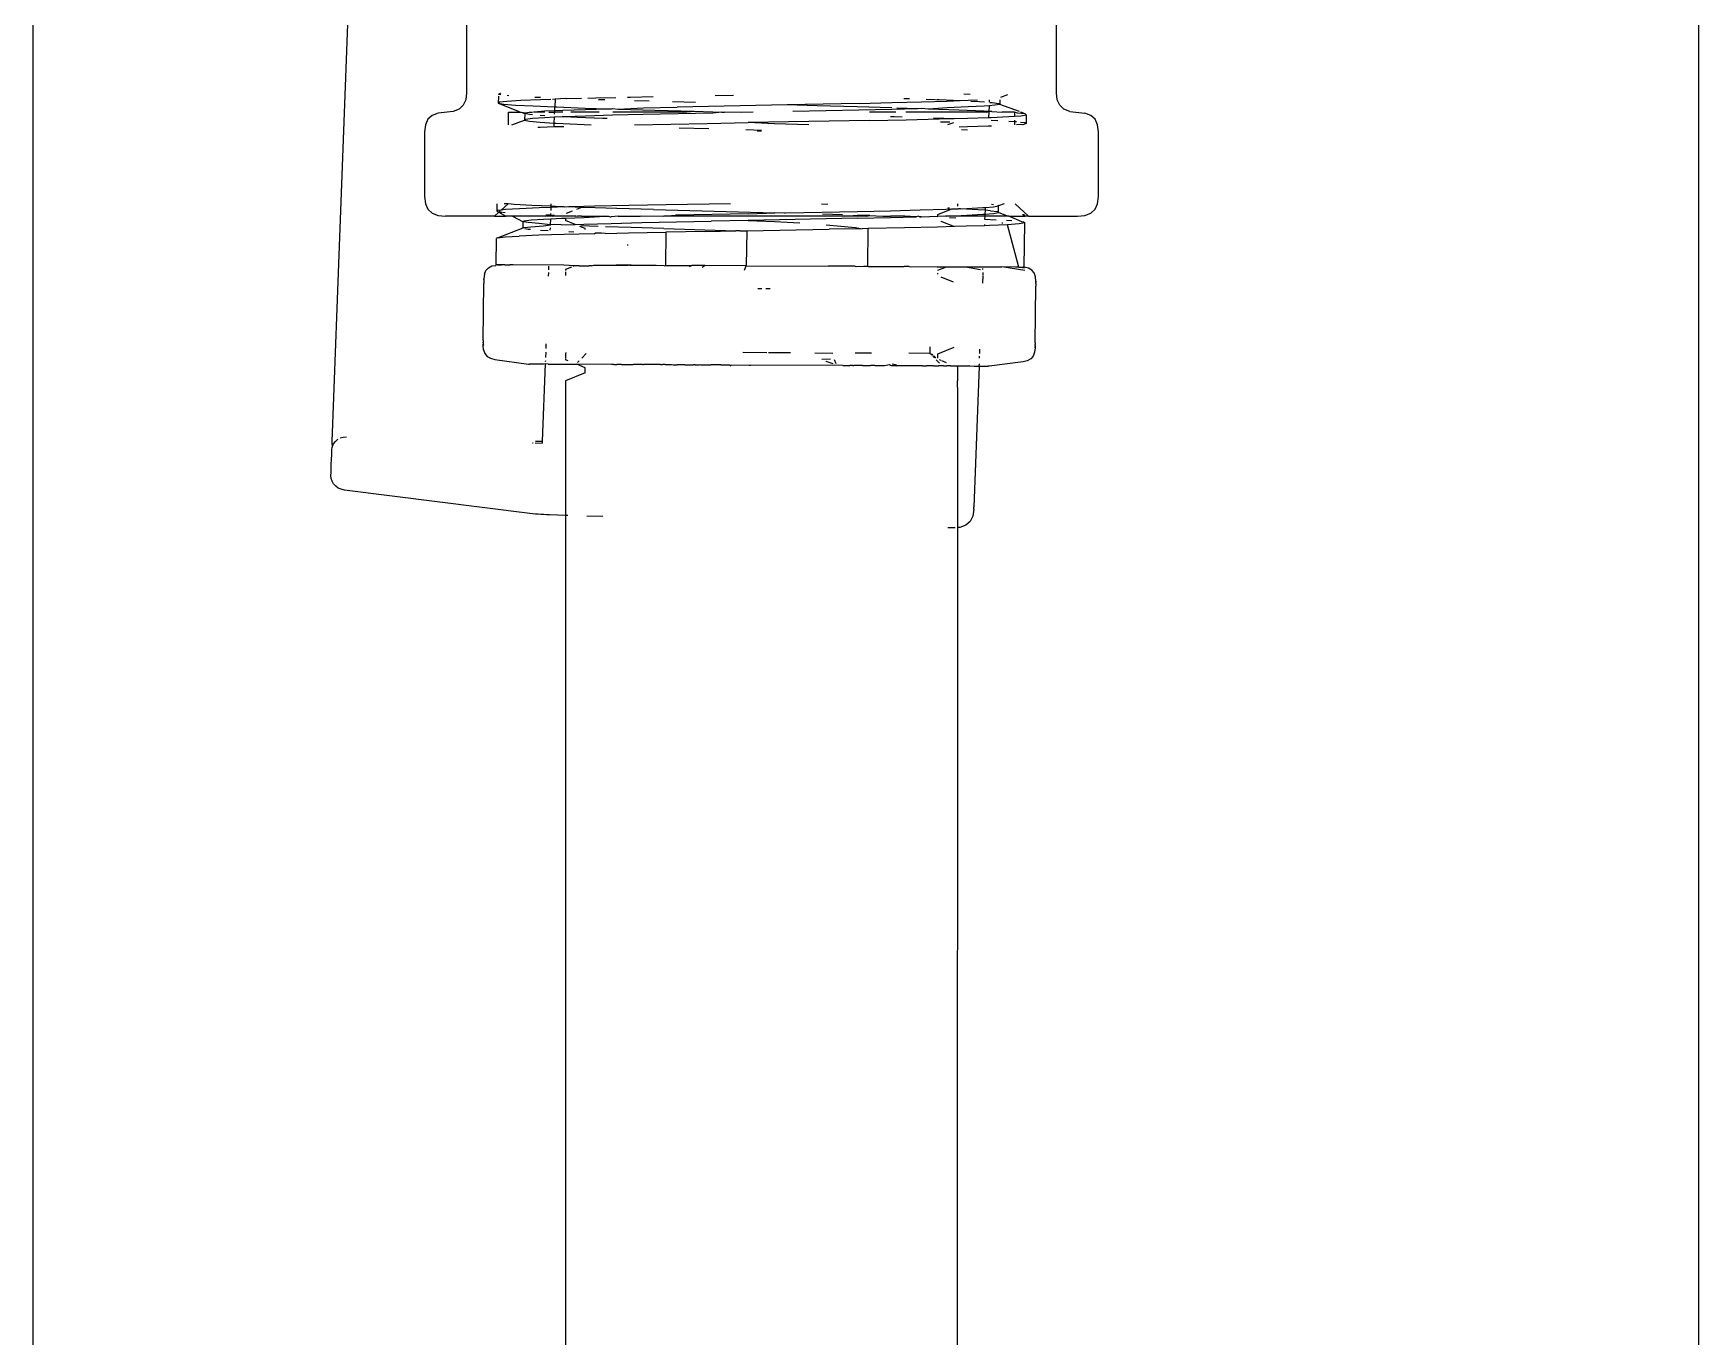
# Model space of a CAD drawing. Header units: millimetres. Extents: x 44692 to 659456, y -26273 to 96111.
# Drawn here: x 275619.3 to 275708.2, y -8557.1 to -8487.5 of the extents above; entities that cross this region are included whole.
import ezdxf

# ---------------------------------------------------------------- set-up
doc = ezdxf.new("R2010")
doc.units = ezdxf.units.MM
doc.header["$LTSCALE"] = 100
doc.layers.add('Edges', color=7, linetype='Continuous')

msp = doc.modelspace()

# ---------------------------------------------------------------- linework, layer by layer
at = {"layer": 'Edges'}
for p, q in [((275619.329, -8563.54), (275619.329, -8420.278)), ((275708.215, -8563.54), (275708.215, -8420.278)), ((275642.454, -8462.275), (275642.454, -8490.688)), ((275635.284, -8509.299), (275636.441, -8478.551)), ((275673.936, -8490.688), (275673.936, -8478.376)), ((275642.409, -8491.062), (275642.275, -8491.353)), ((275642.454, -8490.688), (275642.409, -8491.062)), ((275644.151, -8490.868), (275644.146, -8491.242)), ((275644.204, -8491.195), (275644.146, -8491.242)), ((275644.146, -8491.242), (275644.434, -8491.291)), ((275644.146, -8491.242), (275645.268, -8491.686)), ((275644.16, -8490.781), (275644.211, -8490.732)), ((275644.276, -8490.801), (275644.16, -8490.781)), ((275644.609, -8491.148), (275644.204, -8491.195)), ((275644.211, -8490.732), (275644.258, -8490.714)), ((275644.258, -8490.714), (275644.288, -8490.723)), ((275644.434, -8491.291), (275645.062, -8491.343)), ((275645.348, -8491.103), (275644.609, -8491.148)), ((275644.717, -8490.851), (275644.613, -8490.843)), ((275646.406, -8491.06), (275645.348, -8491.103)), ((275646.407, -8490.948), (275646.092, -8490.935)), ((275646.952, -8491.043), (275646.406, -8491.06)), ((275647.183, -8491.036), (275647.035, -8491.04)), ((275647.183, -8491.036), (275647.168, -8491.444)), ((275647.754, -8491.003), (275647.183, -8491.036)), ((275647.796, -8491.005), (275647.754, -8491.003)), ((275648.592, -8490.997), (275647.796, -8491.005)), ((275649.361, -8490.977), (275648.922, -8490.988)), ((275650.424, -8490.954), (275649.361, -8490.977)), ((275649.838, -8491.074), (275649.498, -8491.063)), ((275651.186, -8490.937), (275651.035, -8490.94)), ((275652.412, -8490.913), (275651.186, -8490.937)), ((275652.198, -8491.145), (275651.421, -8491.122)), ((275654.666, -8491.213), (275653.441, -8491.18)), ((275656.7, -8490.835), (275655.73, -8490.852)), ((275663.4, -8491.254), (275659.563, -8491.333)), ((275663.4, -8491.254), (275665.151, -8491.214)), ((275665.151, -8491.214), (275666.732, -8491.173)), ((275665.787, -8490.986), (275666.091, -8490.996)), ((275666.732, -8491.173), (275668.103, -8491.131)), ((275666.983, -8491.029), (275667.473, -8491.048)), ((275667.534, -8491.05), (275667.673, -8491.055)), ((275667.673, -8491.055), (275668.79, -8491.105)), ((275668.103, -8491.131), (275668.79, -8491.105)), ((275668.79, -8491.105), (275669.232, -8491.088)), ((275669.333, -8490.774), (275668.992, -8490.755)), ((275669.232, -8491.088), (275669.728, -8491.062)), ((275669.359, -8491.135), (275669.835, -8491.161)), ((275669.835, -8491.161), (275670.088, -8491.18)), ((275670.353, -8491.062), (275670.349, -8491.188)), ((275670.375, -8491.203), (275670.499, -8491.212)), ((275670.499, -8491.212), (275670.861, -8491.262)), ((275670.912, -8491.31), (275670.652, -8491.357)), ((275670.861, -8491.262), (275670.912, -8491.31)), ((275670.916, -8491.062), (275670.912, -8491.31)), ((275671.957, -8491.697), (275670.912, -8491.31)), ((275671.319, -8490.797), (275670.955, -8490.937)), ((275673.981, -8491.062), (275673.936, -8490.688)), ((275674.116, -8491.353), (275673.981, -8491.062)), ((275640.392, -8492.102), (275640.258, -8492.393)), ((275640.616, -8491.894), (275640.392, -8492.102)), ((275640.93, -8491.769), (275640.616, -8491.894)), ((275641.737, -8491.686), (275640.93, -8491.769)), ((275642.051, -8491.561), (275641.737, -8491.686)), ((275642.275, -8491.353), (275642.051, -8491.561)), ((275644.695, -8492.393), (275644.695, -8491.727)), ((275644.695, -8491.727), (275645.373, -8491.727)), ((275644.869, -8492.393), (275645.55, -8492.158)), ((275645.062, -8491.343), (275646.015, -8491.394)), ((275645.373, -8491.727), (275645.555, -8491.8)), ((275645.373, -8491.727), (275645.608, -8491.751)), ((275645.555, -8491.8), (275645.55, -8492.158)), ((275645.603, -8492.111), (275645.55, -8492.158)), ((275645.55, -8492.158), (275645.81, -8492.208)), ((275645.555, -8491.8), (275645.608, -8491.751)), ((275645.815, -8491.848), (275645.555, -8491.8)), ((275645.967, -8492.064), (275645.603, -8492.111)), ((275645.608, -8491.751), (275645.796, -8491.727)), ((275645.796, -8491.727), (275645.971, -8491.727)), ((275645.81, -8492.208), (275646.374, -8492.258)), ((275645.969, -8491.862), (275645.815, -8491.848)), ((275646.632, -8492.019), (275645.967, -8492.064)), ((275646.015, -8491.394), (275647.168, -8491.444)), ((275646.636, -8491.727), (275646.018, -8491.727)), ((275646.255, -8491.686), (275646.637, -8491.66)), ((275646.633, -8491.915), (275646.38, -8491.899)), ((275647.147, -8491.995), (275646.632, -8492.019)), ((275646.637, -8491.66), (275647.161, -8491.636)), ((275646.84, -8491.727), (275647.157, -8491.727)), ((275647.136, -8492.304), (275647.147, -8491.995)), ((275647.556, -8491.966), (275647.147, -8491.995)), ((275647.153, -8491.832), (275647.157, -8491.727)), ((275647.157, -8491.727), (275647.161, -8491.636)), ((275647.586, -8491.727), (275647.157, -8491.727)), ((275647.161, -8491.636), (275647.168, -8491.444)), ((275647.161, -8491.636), (275647.588, -8491.616)), ((275647.168, -8491.444), (275647.269, -8491.448)), ((275647.269, -8491.448), (275648.792, -8491.504)), ((275647.583, -8491.975), (275647.556, -8491.966)), ((275647.677, -8491.972), (275647.583, -8491.975)), ((275647.588, -8491.616), (275648.801, -8491.573)), ((275648.796, -8491.932), (275647.677, -8491.972)), ((275648.363, -8492.004), (275647.677, -8491.972)), ((275649.538, -8491.727), (275648.013, -8491.727)), ((275649.734, -8492.058), (275648.363, -8492.004)), ((275648.792, -8491.504), (275649.951, -8491.54)), ((275650.241, -8491.891), (275648.796, -8491.932)), ((275648.801, -8491.573), (275649.951, -8491.54)), ((275649.953, -8492.066), (275649.734, -8492.058)), ((275649.951, -8491.54), (275650.188, -8491.548)), ((275650.188, -8491.548), (275650.246, -8491.532)), ((275651.883, -8491.85), (275650.241, -8491.891)), ((275650.246, -8491.532), (275650.548, -8491.559)), ((275654.024, -8491.727), (275650.26, -8491.727)), ((275650.548, -8491.559), (275651.888, -8491.491)), ((275650.548, -8491.559), (275652.493, -8491.616)), ((275655.592, -8491.77), (275651.883, -8491.85)), ((275651.888, -8491.491), (275653.686, -8491.451)), ((275652.493, -8491.616), (275654.58, -8491.673)), ((275659.563, -8491.333), (275653.686, -8491.451)), ((275654.024, -8491.727), (275654.58, -8491.673)), ((275654.58, -8491.673), (275655.599, -8491.7)), ((275656.084, -8491.727), (275655.592, -8491.77)), ((275655.599, -8491.7), (275656.084, -8491.727)), ((275656.084, -8491.727), (275656.218, -8491.717)), ((275657.101, -8491.74), (275656.218, -8491.717)), ((275657.758, -8491.727), (275657.101, -8491.74)), ((275663.965, -8492.167), (275657.485, -8492.281)), ((275661.17, -8491.385), (275659.563, -8491.333)), ((275663.396, -8491.613), (275659.864, -8491.686)), ((275663.292, -8491.442), (275661.17, -8491.385)), ((275665.147, -8491.495), (275663.292, -8491.442)), ((275665.146, -8491.573), (275663.396, -8491.613)), ((275665.36, -8491.727), (275663.956, -8491.727)), ((275663.965, -8492.167), (275665.912, -8492.127)), ((275665.074, -8491.956), (275665.284, -8491.962)), ((275666.522, -8491.537), (275665.146, -8491.573)), ((275665.284, -8491.962), (275665.702, -8491.975)), ((275666.522, -8491.537), (275665.422, -8491.503)), ((275670.225, -8491.727), (275665.906, -8491.727)), ((275665.912, -8492.127), (275667.669, -8492.087)), ((275666.727, -8491.532), (275666.522, -8491.537)), ((275667.114, -8491.556), (275666.727, -8491.532)), ((275668.099, -8491.49), (275667.114, -8491.556)), ((275668.72, -8491.611), (275667.114, -8491.556)), ((275667.379, -8492.028), (275668.473, -8492.065)), ((275667.669, -8492.087), (275668.473, -8492.065)), ((275669.227, -8491.447), (275668.099, -8491.49)), ((275668.473, -8492.065), (275669.193, -8492.046)), ((275670.067, -8491.665), (275668.72, -8491.611)), ((275669.193, -8492.046), (275670.318, -8492.008)), ((275670.085, -8491.403), (275669.227, -8491.447)), ((275670.33, -8491.696), (275670.067, -8491.665)), ((275670.341, -8491.382), (275670.085, -8491.403)), ((275670.225, -8491.727), (275670.33, -8491.696)), ((275670.328, -8491.727), (275670.318, -8492.008)), ((275670.318, -8492.008), (275670.448, -8492.003)), ((275670.341, -8491.382), (275670.33, -8491.696)), ((275670.49, -8491.686), (275670.33, -8491.696)), ((275670.652, -8491.357), (275670.341, -8491.382)), ((275670.446, -8492.147), (275670.815, -8492.165)), ((275670.448, -8492.003), (275671.403, -8491.959)), ((275670.49, -8491.686), (275671.035, -8491.727)), ((275671.695, -8491.727), (275671.035, -8491.727)), ((275671.399, -8492.2), (275671.695, -8492.221)), ((275671.403, -8491.959), (275671.695, -8491.938)), ((275671.861, -8491.769), (275671.695, -8491.727)), ((275671.695, -8491.727), (275671.695, -8491.938)), ((275671.695, -8491.938), (275672.032, -8491.914)), ((275671.695, -8492.155), (275671.695, -8492.221)), ((275672.264, -8491.819), (275671.861, -8491.769)), ((275672.032, -8491.914), (275672.322, -8491.867)), ((275672.264, -8491.819), (275672.034, -8491.727)), ((275672.322, -8491.867), (275672.264, -8491.819)), ((275672.322, -8491.867), (275672.315, -8492.33)), ((275674.34, -8491.561), (275674.116, -8491.353)), ((275674.654, -8491.686), (275674.34, -8491.561)), ((275674.654, -8491.686), (275675.46, -8491.769)), ((275675.774, -8491.894), (275675.46, -8491.769)), ((275675.998, -8492.102), (275675.774, -8491.894)), ((275676.133, -8492.393), (275675.998, -8492.102)), ((275640.258, -8492.393), (275640.213, -8492.767)), ((275640.213, -8492.767), (275640.213, -8496.232)), ((275646.262, -8492.526), (275646.386, -8492.521)), ((275646.374, -8492.258), (275647.136, -8492.304)), ((275646.386, -8492.521), (275647.128, -8492.497)), ((275647.128, -8492.497), (275647.136, -8492.304)), ((275647.128, -8492.497), (275647.646, -8492.481)), ((275647.136, -8492.304), (275647.231, -8492.31)), ((275647.231, -8492.31), (275648.359, -8492.363)), ((275648.359, -8492.363), (275649.103, -8492.393)), ((275651.419, -8492.393), (275655.29, -8492.32)), ((275653.806, -8492.551), (275655.386, -8492.598)), ((275655.29, -8492.32), (275657.485, -8492.281)), ((275657.354, -8492.655), (275658.196, -8492.679)), ((275658.888, -8492.34), (275657.485, -8492.281)), ((275658.196, -8492.732), (275657.961, -8492.736)), ((275660.715, -8492.393), (275658.888, -8492.34)), ((275668.253, -8492.249), (275667.741, -8492.263)), ((275668.439, -8492.301), (275668.117, -8492.393)), ((275669.188, -8492.508), (275668.748, -8492.52)), ((275669.194, -8492.691), (275668.864, -8492.673)), ((275670.301, -8492.471), (275669.188, -8492.508)), ((275670.301, -8492.471), (275670.3, -8492.495)), ((275670.442, -8492.466), (275670.301, -8492.471)), ((275670.474, -8492.464), (275670.442, -8492.466)), ((275671.695, -8492.221), (275671.804, -8492.228)), ((275671.695, -8492.221), (275671.695, -8492.393)), ((275672.026, -8492.376), (275671.799, -8492.393)), ((275672.151, -8492.393), (275672.026, -8492.376)), ((275672.027, -8492.253), (275672.258, -8492.281)), ((275672.315, -8492.33), (275672.151, -8492.393)), ((275672.258, -8492.281), (275672.315, -8492.33)), ((275676.177, -8492.767), (275676.133, -8492.393)), ((275676.177, -8496.232), (275676.177, -8492.767)), ((275640.213, -8496.232), (275640.258, -8496.606)), ((275640.258, -8496.606), (275640.392, -8496.897)), ((275644.075, -8496.606), (275644.07, -8497.012)), ((275644.301, -8496.944), (275644.665, -8496.606)), ((275644.665, -8496.606), (275644.457, -8496.606)), ((275644.992, -8496.649), (275644.665, -8496.606)), ((275645.945, -8496.702), (275644.992, -8496.649)), ((275646.969, -8496.745), (275646.974, -8496.606)), ((275656.549, -8496.606), (275653.109, -8496.668)), ((275661.401, -8496.62), (275661.741, -8496.63)), ((275668.654, -8496.606), (275668.654, -8496.744)), ((275670.466, -8496.628), (275670.578, -8496.644)), ((275671.141, -8496.606), (275670.841, -8496.721)), ((275671.725, -8496.606), (275672.442, -8497.272)), ((275675.998, -8496.897), (275676.133, -8496.606)), ((275676.133, -8496.606), (275676.177, -8496.232)), ((275640.392, -8496.897), (275640.616, -8497.105)), ((275640.616, -8497.105), (275640.93, -8497.23)), ((275640.93, -8497.23), (275641.334, -8497.272)), ((275643.948, -8497.272), (275641.334, -8497.272)), ((275643.948, -8497.272), (275644.181, -8497.056)), ((275643.948, -8497.272), (275644.554, -8497.272)), ((275644.128, -8496.964), (275644.07, -8497.012)), ((275644.07, -8497.012), (275644.181, -8497.056)), ((275644.301, -8496.944), (275644.128, -8496.964)), ((275644.181, -8497.056), (275644.244, -8496.997)), ((275644.181, -8497.056), (275644.337, -8497.058)), ((275644.181, -8497.056), (275644.554, -8497.272)), ((275644.533, -8496.917), (275644.301, -8496.944)), ((275644.377, -8497.063), (275644.506, -8497.073)), ((275645.273, -8496.873), (275644.533, -8496.917)), ((275644.903, -8497.272), (275644.554, -8497.272)), ((275644.903, -8497.272), (275645.479, -8497.569)), ((275646.669, -8497.272), (275644.903, -8497.272)), ((275646.329, -8496.829), (275645.273, -8496.873)), ((275645.479, -8497.569), (275645.532, -8497.521)), ((275645.532, -8497.521), (275645.895, -8497.474)), ((275645.895, -8497.474), (275646.56, -8497.429)), ((275646.969, -8496.745), (275645.945, -8496.702)), ((275646.966, -8496.809), (275646.329, -8496.829)), ((275646.56, -8497.429), (275646.944, -8497.412)), ((275646.669, -8497.272), (275646.949, -8497.257)), ((275646.685, -8497.196), (275646.951, -8497.208)), ((275646.932, -8497.733), (275646.944, -8497.412)), ((275646.944, -8497.412), (275647.512, -8497.386)), ((275646.949, -8497.257), (275646.951, -8497.208)), ((275646.949, -8497.257), (275647.014, -8497.272)), ((275646.951, -8497.208), (275646.954, -8497.123)), ((275646.951, -8497.208), (275647.151, -8497.216)), ((275646.96, -8496.965), (275646.966, -8496.809)), ((275646.966, -8496.809), (275646.969, -8496.745)), ((275647.625, -8496.771), (275646.966, -8496.809)), ((275647.199, -8496.755), (275646.969, -8496.745)), ((275648.284, -8497.272), (275647.014, -8497.272)), ((275647.625, -8496.771), (275647.199, -8496.755)), ((275647.512, -8497.386), (275647.738, -8497.378)), ((275647.678, -8496.787), (275647.625, -8496.771)), ((275647.916, -8496.781), (275647.678, -8496.787)), ((275647.738, -8497.378), (275648.725, -8497.343)), ((275647.738, -8497.378), (275647.738, -8497.509)), ((275648.254, -8497.718), (275647.738, -8497.509)), ((275648.094, -8497.008), (275647.772, -8497.138)), ((275648.704, -8496.761), (275647.916, -8496.781)), ((275648.594, -8496.806), (275647.916, -8496.781)), ((275648.284, -8497.272), (275648.334, -8497.259)), ((275648.594, -8496.806), (275648.315, -8496.919)), ((275648.334, -8497.259), (275648.392, -8497.272)), ((275648.584, -8497.268), (275648.392, -8497.272)), ((275648.584, -8497.268), (275649.821, -8497.272)), ((275648.704, -8496.761), (275648.594, -8496.806)), ((275648.722, -8496.81), (275648.594, -8496.806)), ((275649.285, -8496.746), (275648.704, -8496.761)), ((275650.478, -8496.866), (275648.722, -8496.81)), ((275648.725, -8497.343), (275649.821, -8497.272)), ((275651.11, -8496.706), (275649.285, -8496.746)), ((275649.821, -8497.272), (275650.025, -8497.272)), ((275650.025, -8497.272), (275650.112, -8497.317)), ((275650.112, -8497.317), (275650.17, -8497.301)), ((275650.54, -8497.272), (275650.17, -8497.301)), ((275652.423, -8496.923), (275650.478, -8496.866)), ((275650.54, -8497.272), (275651.727, -8497.272)), ((275653.109, -8496.668), (275651.11, -8496.706)), ((275651.727, -8497.272), (275651.812, -8497.261)), ((275651.807, -8497.619), (275655.516, -8497.54)), ((275651.812, -8497.261), (275652.985, -8497.272)), ((275652.423, -8496.923), (275658.899, -8497.096)), ((275652.985, -8497.272), (275653.61, -8497.221)), ((275662.598, -8497.272), (275652.985, -8497.272)), ((275657.495, -8497.142), (275653.61, -8497.221)), ((275657.491, -8497.501), (275655.516, -8497.54)), ((275663.319, -8497.382), (275657.491, -8497.501)), ((275657.491, -8497.501), (275658.893, -8497.559)), ((275657.495, -8497.142), (275658.899, -8497.096)), ((275659.448, -8497.111), (275658.899, -8497.096)), ((275659.448, -8497.111), (275659.487, -8497.103)), ((275659.487, -8497.103), (275663.324, -8497.024)), ((275662.524, -8497.193), (275661.445, -8497.163)), ((275662.598, -8497.272), (275663.322, -8497.215)), ((275663.807, -8497.272), (275662.598, -8497.272)), ((275663.319, -8497.382), (275665.071, -8497.342)), ((275663.974, -8497.234), (275663.322, -8497.215)), ((275663.324, -8497.024), (275665.075, -8496.983)), ((275663.807, -8497.272), (275663.974, -8497.234)), ((275663.974, -8497.234), (275664.664, -8497.272)), ((275664.664, -8497.272), (275665.072, -8497.265)), ((275665.071, -8497.342), (275666.443, -8497.307)), ((275665.214, -8497.269), (275665.072, -8497.265)), ((275665.075, -8496.983), (275666.656, -8496.942)), ((275665.293, -8497.272), (275665.214, -8497.269)), ((275665.851, -8497.272), (275665.293, -8497.272)), ((275666.443, -8497.307), (275665.851, -8497.272)), ((275666.569, -8497.272), (275666.443, -8497.307)), ((275666.569, -8497.272), (275666.651, -8497.301)), ((275666.651, -8497.301), (275666.717, -8497.315)), ((275666.672, -8497.314), (275666.651, -8497.301)), ((275666.656, -8496.942), (275668.027, -8496.9)), ((275666.717, -8497.315), (275666.672, -8497.314)), ((275666.717, -8497.315), (275667.603, -8497.272)), ((275667.603, -8497.192), (275668.354, -8496.888)), ((275667.603, -8497.272), (275667.603, -8497.192)), ((275667.603, -8497.272), (275668.022, -8497.26)), ((275667.759, -8497.532), (275668.499, -8497.832)), ((275668.022, -8497.26), (275668.076, -8497.272)), ((275668.027, -8496.9), (275668.354, -8496.888)), ((275668.076, -8497.272), (275668.046, -8497.272)), ((275668.27, -8497.272), (275668.076, -8497.272)), ((275668.22, -8496.852), (275668.133, -8496.848)), ((275668.562, -8497.377), (275668.232, -8497.366)), ((275668.27, -8497.272), (275669.152, -8497.217)), ((275670.118, -8497.272), (275668.27, -8497.272)), ((275668.354, -8496.888), (275668.715, -8496.874)), ((275668.809, -8496.878), (275668.715, -8496.874)), ((275668.809, -8496.878), (275669.156, -8496.857)), ((275669.758, -8496.931), (275668.809, -8496.878)), ((275669.152, -8497.217), (275670.009, -8497.172)), ((275669.156, -8496.857), (275670.014, -8496.813)), ((275670.127, -8496.959), (275669.758, -8496.931)), ((275670.009, -8497.172), (275670.114, -8497.164)), ((275670.014, -8496.813), (275670.137, -8496.803)), ((275670.118, -8497.272), (275670.097, -8497.439)), ((275670.097, -8497.439), (275670.715, -8497.471)), ((275670.127, -8496.959), (275670.114, -8497.164)), ((275670.114, -8497.164), (275670.576, -8497.127)), ((275670.114, -8497.164), (275670.118, -8497.272)), ((275671.321, -8497.272), (275670.118, -8497.272)), ((275670.137, -8496.803), (275670.127, -8496.959)), ((275670.422, -8496.981), (275670.127, -8496.959)), ((275670.137, -8496.803), (275670.581, -8496.767)), ((275670.422, -8496.981), (275670.784, -8497.031)), ((275670.576, -8497.127), (275670.836, -8497.08)), ((275670.581, -8496.767), (275670.841, -8496.721)), ((275670.784, -8497.031), (275670.836, -8497.08)), ((275670.841, -8496.721), (275670.8, -8496.682)), ((275670.836, -8497.08), (275670.841, -8496.721)), ((275671.321, -8497.272), (275670.836, -8497.08)), ((275671.557, -8497.523), (275671.267, -8497.503)), ((275671.389, -8497.272), (275671.321, -8497.272)), ((275672.094, -8497.577), (275671.389, -8497.272)), ((275671.389, -8497.272), (275672.268, -8497.272)), ((275672.123, -8497.185), (275672.163, -8497.182)), ((275672.163, -8497.182), (275672.195, -8497.189)), ((275672.163, -8497.182), (275672.268, -8497.272)), ((275672.268, -8497.272), (275672.195, -8497.189)), ((275672.442, -8497.272), (275672.268, -8497.272)), ((275672.442, -8497.272), (275675.057, -8497.272)), ((275675.057, -8497.272), (275675.46, -8497.23)), ((275675.46, -8497.23), (275675.774, -8497.105)), ((275675.774, -8497.105), (275675.998, -8496.897)), ((275644.109, -8498.424), (275644.051, -8498.472)), ((275644.109, -8498.424), (275645.474, -8497.9)), ((275644.109, -8498.424), (275644.514, -8498.378)), ((275644.514, -8498.378), (275645.253, -8498.334)), ((275646.31, -8498.29), (275645.253, -8498.334)), ((275645.474, -8497.9), (275645.479, -8497.569)), ((275645.474, -8497.9), (275645.527, -8497.88)), ((275645.738, -8497.618), (275645.479, -8497.569)), ((275645.527, -8497.88), (275645.89, -8497.834)), ((275645.733, -8497.977), (275645.559, -8497.944)), ((275645.862, -8497.989), (275645.733, -8497.977)), ((275646.303, -8497.668), (275645.738, -8497.618)), ((275645.89, -8497.834), (275646.556, -8497.789)), ((275646.932, -8497.733), (275646.303, -8497.668)), ((275647.659, -8498.248), (275646.31, -8498.29)), ((275646.816, -8498.059), (275646.399, -8498.034)), ((275646.556, -8497.789), (275646.932, -8497.733)), ((275646.921, -8498.011), (275646.925, -8497.896)), ((275646.93, -8497.771), (275646.932, -8497.733)), ((275647.16, -8497.72), (275646.932, -8497.733)), ((275647.507, -8497.744), (275647.16, -8497.72)), ((275647.507, -8497.744), (275648.254, -8497.718)), ((275649.266, -8498.207), (275647.659, -8498.248)), ((275648.172, -8498.127), (275647.916, -8498.115)), ((275648.254, -8497.718), (275648.72, -8497.702)), ((275648.789, -8497.935), (275648.497, -8497.817)), ((275649.478, -8497.821), (275648.559, -8497.785)), ((275648.72, -8497.702), (275650.165, -8497.66)), ((275648.789, -8497.983), (275648.789, -8497.935)), ((275649.266, -8498.207), (275649.32, -8498.174)), ((275649.653, -8498.187), (275649.32, -8498.174)), ((275649.856, -8498.194), (275649.653, -8498.187)), ((275649.856, -8498.194), (275651.091, -8498.167)), ((275651.237, -8497.883), (275649.876, -8497.836)), ((275650.165, -8497.66), (275651.807, -8497.619)), ((275651.091, -8498.167), (275653.09, -8498.128)), ((275652.987, -8497.939), (275651.237, -8497.883)), ((275652.987, -8497.939), (275656.822, -8498.052)), ((275653.09, -8498.128), (275653.066, -8499.904)), ((275655.214, -8498.09), (275653.09, -8498.128)), ((275655.214, -8498.09), (275656.822, -8498.052)), ((275657.031, -8498.058), (275656.822, -8498.052)), ((275657.031, -8498.058), (275657.41, -8498.051)), ((275657.41, -8498.051), (275657.385, -8499.923)), ((275657.41, -8498.051), (275661.802, -8497.975)), ((275658.893, -8497.559), (275660.239, -8497.629)), ((275661.64, -8497.728), (275663.208, -8497.882)), ((275663.576, -8497.942), (275661.802, -8497.975)), ((275663.208, -8497.882), (275663.576, -8497.942)), ((275663.889, -8497.936), (275663.576, -8497.942)), ((275663.862, -8499.952), (275663.889, -8497.936)), ((275665.835, -8497.897), (275663.889, -8497.936)), ((275667.593, -8497.857), (275665.835, -8497.897)), ((275668.499, -8497.832), (275667.593, -8497.857)), ((275669.118, -8497.815), (275668.499, -8497.832)), ((275670.101, -8497.782), (275669.118, -8497.815)), ((275670.103, -8497.714), (275670.101, -8497.782)), ((275670.372, -8497.773), (275670.101, -8497.782)), ((275671.326, -8497.729), (275670.372, -8497.773)), ((275671.045, -8497.61), (275671.044, -8497.663)), ((275671.955, -8497.684), (275671.326, -8497.729)), ((275671.925, -8499.988), (275671.326, -8497.729)), ((275672.245, -8497.637), (275671.955, -8497.684)), ((275672.188, -8497.589), (275672.094, -8497.577)), ((275672.188, -8497.589), (275672.245, -8497.637)), ((275672.219, -8499.99), (275672.245, -8497.637)), ((275644.027, -8499.863), (275644.051, -8498.472)), ((275651.026, -8498.806), (275651.082, -8498.808)), ((275643.41, -8500.373), (275643.489, -8500.17)), ((275643.489, -8500.17), (275643.618, -8500.021)), ((275643.618, -8500.021), (275643.798, -8499.92)), ((275643.798, -8499.92), (275644.013, -8499.904)), ((275644.013, -8499.904), (275644.027, -8499.863)), ((275644.09, -8499.863), (275644.027, -8499.863)), ((275644.321, -8499.865), (275644.09, -8499.863)), ((275644.104, -8499.863), (275644.321, -8499.865)), ((275644.494, -8499.865), (275644.321, -8499.865)), ((275644.494, -8499.865), (275644.764, -8499.866)), ((275644.949, -8499.867), (275644.764, -8499.866)), ((275644.949, -8499.867), (275644.772, -8499.891)), ((275647.637, -8499.879), (275644.949, -8499.867)), ((275646.841, -8500.135), (275646.848, -8499.941)), ((275648.216, -8499.928), (275647.637, -8499.879)), ((275648.053, -8499.994), (275647.738, -8500.122)), ((275647.738, -8500.122), (275647.738, -8500.172)), ((275648.216, -8499.928), (275648.129, -8499.964)), ((275648.471, -8499.924), (275648.216, -8499.928)), ((275648.471, -8499.924), (275649.001, -8499.916)), ((275649.123, -8499.914), (275649.001, -8499.916)), ((275649.123, -8499.914), (275649.243, -8499.886)), ((275649.243, -8499.886), (275650.303, -8499.891)), ((275650.303, -8499.891), (275650.435, -8499.892)), ((275650.915, -8499.894), (275650.435, -8499.892)), ((275650.438, -8499.892), (275651.07, -8499.895)), ((275651.068, -8499.896), (275650.915, -8499.894)), ((275651.172, -8499.895), (275651.068, -8499.896)), ((275651.172, -8499.895), (275651.236, -8499.895)), ((275651.204, -8499.895), (275651.172, -8499.895)), ((275651.236, -8499.895), (275651.204, -8499.895)), ((275651.204, -8499.895), (275652.384, -8499.9)), ((275652.357, -8499.909), (275651.236, -8499.895)), ((275652.384, -8499.9), (275652.357, -8499.909)), ((275652.578, -8499.901), (275652.384, -8499.9)), ((275653.006, -8499.926), (275652.578, -8499.901)), ((275653.006, -8499.926), (275653.066, -8499.904)), ((275653.066, -8499.904), (275654.471, -8499.91)), ((275654.471, -8499.91), (275654.34, -8499.976)), ((275655.189, -8499.913), (275654.471, -8499.91)), ((275655.189, -8499.913), (275655.034, -8500.01)), ((275657.385, -8499.923), (275655.189, -8499.913)), ((275657.288, -8500.158), (275657.385, -8499.923)), ((275657.385, -8499.923), (275661.775, -8499.943)), ((275663.181, -8499.949), (275661.775, -8499.943)), ((275663.24, -8499.971), (275663.181, -8499.949)), ((275663.635, -8499.951), (275663.24, -8499.971)), ((275663.862, -8499.952), (275663.635, -8499.951)), ((275663.889, -8499.961), (275663.862, -8499.952)), ((275663.889, -8499.961), (275664.415, -8499.954)), ((275664.415, -8499.954), (275665.01, -8499.957)), ((275665.01, -8499.957), (275665.179, -8499.959)), ((275665.179, -8499.959), (275665.333, -8499.958)), ((275665.333, -8499.958), (275665.811, -8499.961)), ((275666.073, -8499.961), (275665.811, -8499.961)), ((275666.073, -8499.961), (275667.565, -8499.968)), ((275667.774, -8500.011), (275667.565, -8499.968)), ((275667.565, -8499.968), (275668.075, -8499.971)), ((275667.606, -8500.16), (275668.075, -8499.971)), ((275668.075, -8499.971), (275669.089, -8499.975)), ((275669.089, -8499.975), (275670.343, -8499.981)), ((275669.089, -8499.975), (275669.89, -8500.115)), ((275670.012, -8500.126), (275670.015, -8500.064)), ((275670.343, -8499.981), (275671.016, -8499.984)), ((275672.246, -8500.168), (275671.016, -8499.984)), ((275671.754, -8499.987), (275671.016, -8499.984)), ((275671.925, -8499.988), (275671.754, -8499.987)), ((275671.925, -8499.988), (275672.156, -8499.989)), ((275672.239, -8500.056), (275671.925, -8499.988)), ((275672.219, -8499.99), (275672.156, -8499.989)), ((275672.156, -8499.989), (275672.214, -8499.989)), ((275672.447, -8500.048), (275672.219, -8499.99)), ((275672.231, -8500.03), (275672.219, -8499.99)), ((275672.624, -8500.152), (275672.447, -8500.048)), ((275672.749, -8500.301), (275672.624, -8500.152)), ((275643.339, -8503.902), (275643.379, -8500.871)), ((275643.381, -8500.672), (275643.379, -8500.787)), ((275643.379, -8500.787), (275643.379, -8500.871)), ((275643.382, -8500.614), (275643.381, -8500.672)), ((275643.382, -8500.647), (275643.381, -8500.672)), ((275643.41, -8500.373), (275643.382, -8500.614)), ((275643.382, -8500.647), (275643.382, -8500.614)), ((275646.828, -8500.47), (275646.836, -8500.277)), ((275647.738, -8500.249), (275647.738, -8500.442)), ((275667.603, -8500.359), (275667.603, -8500.308)), ((275667.77, -8500.507), (275668.419, -8500.77)), ((275670.001, -8500.438), (275669.985, -8500.844)), ((275670.006, -8500.281), (275670.002, -8500.411)), ((275672.822, -8500.505), (275672.749, -8500.301)), ((275672.801, -8504.037), (275672.841, -8501.001)), ((275672.845, -8500.738), (275672.822, -8500.505)), ((275672.843, -8500.919), (275672.841, -8501.001)), ((275672.843, -8500.873), (275672.844, -8500.804)), ((275672.843, -8500.873), (275672.843, -8500.919)), ((275672.845, -8500.738), (275672.844, -8500.804)), ((275672.844, -8500.779), (275672.845, -8500.738)), ((275672.844, -8500.779), (275672.844, -8500.804)), ((275658.218, -8501.154), (275657.996, -8501.153)), ((275658.663, -8501.156), (275658.425, -8501.155)), ((275643.336, -8504.102), (275643.335, -8504.168)), ((275643.335, -8504.168), (275643.336, -8504.126)), ((275643.357, -8504.409), (275643.335, -8504.168)), ((275643.337, -8504.033), (275643.336, -8504.102)), ((275643.336, -8504.126), (275643.336, -8504.102)), ((275643.336, -8504.102), (275643.361, -8504.152)), ((275643.339, -8503.902), (275643.337, -8503.987)), ((275643.337, -8504.033), (275643.337, -8503.987)), ((275643.357, -8504.409), (275643.431, -8504.604)), ((275643.431, -8504.604), (275643.556, -8504.754)), ((275646.676, -8504.523), (275646.665, -8504.809)), ((275646.692, -8504.09), (275646.683, -8504.33)), ((275647.762, -8504.567), (275647.738, -8504.577)), ((275647.738, -8504.577), (275647.738, -8504.862)), ((275648.834, -8504.609), (275648.599, -8504.846)), ((275658.475, -8504.558), (275657.201, -8504.552)), ((275659.739, -8504.563), (275658.568, -8504.558)), ((275661.05, -8504.569), (275661.996, -8504.574)), ((275664.066, -8504.583), (275663.195, -8504.579)), ((275667.153, -8504.597), (275666.063, -8504.591)), ((275667.198, -8504.596), (275667.153, -8504.597)), ((275667.198, -8504.596), (275667.203, -8504.252)), ((275667.198, -8504.596), (275667.284, -8504.686)), ((275667.329, -8504.685), (275667.276, -8504.636)), ((275667.334, -8504.685), (275667.276, -8504.636)), ((275667.603, -8504.617), (275668.478, -8504.263)), ((275667.603, -8504.681), (275667.603, -8504.617)), ((275669.844, -8504.604), (275669.853, -8504.362)), ((275672.769, -8504.533), (275672.691, -8504.735)), ((275672.798, -8504.292), (275672.769, -8504.533)), ((275672.799, -8504.234), (275672.798, -8504.292)), ((275672.798, -8504.258), (275672.799, -8504.234)), ((275672.798, -8504.292), (275672.798, -8504.258)), ((275672.8, -8504.165), (275672.799, -8504.234)), ((275672.801, -8504.037), (275672.8, -8504.119)), ((275672.8, -8504.165), (275672.8, -8504.119)), ((275643.556, -8504.754), (275643.733, -8504.858)), ((275643.733, -8504.858), (275643.961, -8504.916)), ((275643.961, -8504.916), (275645.761, -8505.162)), ((275645.761, -8505.162), (275645.811, -8505.162)), ((275646.561, -8505.166), (275645.811, -8505.162)), ((275646.652, -8505.144), (275646.496, -8509.284)), ((275646.652, -8505.144), (275646.561, -8505.166)), ((275646.806, -8505.167), (275646.652, -8505.144)), ((275646.658, -8504.997), (275646.656, -8505.048)), ((275646.806, -8505.167), (275648.33, -8505.174)), ((275647.738, -8504.908), (275647.738, -8504.934)), ((275647.868, -8504.987), (275647.738, -8504.934)), ((275648.789, -8505.359), (275648.33, -8505.174)), ((275650.187, -8505.182), (275648.33, -8505.174)), ((275648.461, -8504.985), (275648.369, -8505.078)), ((275648.789, -8505.637), (275648.789, -8505.359)), ((275650.307, -8505.182), (275650.187, -8505.182)), ((275650.307, -8505.182), (275650.408, -8505.183)), ((275650.408, -8505.183), (275650.449, -8505.183)), ((275650.449, -8505.183), (275650.48, -8505.183)), ((275650.575, -8505.184), (275650.48, -8505.183)), ((275650.62, -8505.184), (275650.575, -8505.184)), ((275650.731, -8505.184), (275650.62, -8505.184)), ((275650.731, -8505.184), (275650.76, -8505.184)), ((275650.76, -8505.184), (275650.822, -8505.185)), ((275650.822, -8505.185), (275650.867, -8505.185)), ((275650.867, -8505.185), (275651.293, -8505.187)), ((275651.293, -8505.187), (275651.349, -8505.187)), ((275651.412, -8505.187), (275651.349, -8505.187)), ((275651.438, -8505.188), (275651.412, -8505.187)), ((275651.554, -8505.188), (275651.438, -8505.188)), ((275651.745, -8505.189), (275651.554, -8505.188)), ((275651.804, -8505.189), (275651.745, -8505.189)), ((275651.849, -8505.189), (275651.804, -8505.189)), ((275651.849, -8505.189), (275651.898, -8505.19)), ((275652.176, -8505.191), (275651.898, -8505.19)), ((275652.207, -8505.191), (275652.176, -8505.191)), ((275652.319, -8505.192), (275652.207, -8505.191)), ((275652.799, -8505.193), (275652.319, -8505.192)), ((275652.799, -8505.193), (275652.833, -8505.194)), ((275652.833, -8505.194), (275652.909, -8505.194)), ((275653.046, -8505.195), (275652.909, -8505.194)), ((275653.046, -8505.195), (275653.088, -8505.195)), ((275653.088, -8505.195), (275653.114, -8505.195)), ((275653.114, -8505.195), (275653.159, -8505.195)), ((275653.159, -8505.195), (275653.24, -8505.196)), ((275653.24, -8505.196), (275653.282, -8505.196)), ((275653.282, -8505.196), (275653.334, -8505.196)), ((275653.334, -8505.196), (275653.385, -8505.196)), ((275653.385, -8505.196), (275653.484, -8505.197)), ((275653.484, -8505.197), (275653.511, -8505.197)), ((275653.511, -8505.197), (275653.615, -8505.197)), ((275653.615, -8505.197), (275653.691, -8505.198)), ((275653.837, -8505.198), (275653.691, -8505.198)), ((275653.907, -8505.198), (275653.837, -8505.198)), ((275654.103, -8505.2), (275653.907, -8505.198)), ((275654.103, -8505.2), (275654.174, -8505.2)), ((275654.174, -8505.2), (275654.266, -8505.2)), ((275654.266, -8505.2), (275654.312, -8505.201)), ((275654.312, -8505.201), (275654.336, -8505.2)), ((275654.336, -8505.2), (275654.562, -8505.201)), ((275654.663, -8505.202), (275654.562, -8505.201)), ((275654.663, -8505.202), (275654.867, -8505.203)), ((275654.964, -8505.231), (275654.867, -8505.203)), ((275654.964, -8505.231), (275654.997, -8505.203)), ((275654.997, -8505.203), (275655.142, -8505.204)), ((275655.142, -8505.204), (275655.195, -8505.204)), ((275655.195, -8505.204), (275655.494, -8505.206)), ((275655.521, -8505.206), (275655.494, -8505.206)), ((275655.614, -8505.206), (275655.521, -8505.206)), ((275655.689, -8505.206), (275655.614, -8505.206)), ((275655.797, -8505.207), (275655.689, -8505.206)), ((275655.854, -8505.207), (275655.797, -8505.207)), ((275656.032, -8505.208), (275655.854, -8505.207)), ((275656.032, -8505.208), (275656.379, -8505.21)), ((275656.379, -8505.21), (275656.492, -8505.21)), ((275656.492, -8505.21), (275656.56, -8505.269)), ((275656.492, -8505.21), (275657.529, -8505.215)), ((275657.529, -8505.215), (275657.6, -8505.215)), ((275662.53, -8505.237), (275657.6, -8505.215)), ((275661.423, -8504.905), (275661.882, -8504.89)), ((275662.024, -8505.16), (275661.649, -8505.026)), ((275662.18, -8505.146), (275662.083, -8504.931)), ((275662.53, -8505.237), (275662.596, -8505.237)), ((275662.596, -8505.237), (275662.915, -8505.239)), ((275662.948, -8505.239), (275662.915, -8505.239)), ((275663.061, -8505.239), (275662.948, -8505.239)), ((275663.061, -8505.239), (275663.118, -8505.24)), ((275663.17, -8505.24), (275663.118, -8505.24)), ((275663.284, -8505.24), (275663.17, -8505.24)), ((275663.319, -8505.241), (275663.284, -8505.24)), ((275663.409, -8505.241), (275663.319, -8505.241)), ((275663.459, -8505.241), (275663.409, -8505.241)), ((275663.52, -8505.241), (275663.459, -8505.241)), ((275663.581, -8505.242), (275663.52, -8505.241)), ((275663.581, -8505.242), (275664.011, -8505.244)), ((275664.049, -8505.244), (275664.011, -8505.244)), ((275664.208, -8505.245), (275664.049, -8505.244)), ((275664.249, -8505.245), (275664.208, -8505.245)), ((275664.249, -8505.245), (275664.758, -8505.247)), ((275664.758, -8505.247), (275665.021, -8505.185)), ((275665.021, -8505.185), (275665.077, -8505.218)), ((275665.077, -8505.218), (275665.142, -8505.249)), ((275665.142, -8505.249), (275665.255, -8505.249)), ((275665.163, -8505.151), (275665.351, -8505.194)), ((275665.255, -8505.249), (275665.351, -8505.194)), ((275665.255, -8505.249), (275665.399, -8505.25)), ((275665.351, -8505.194), (275665.399, -8505.25)), ((275665.773, -8505.252), (275665.399, -8505.25)), ((275665.797, -8505.252), (275665.773, -8505.252)), ((275665.826, -8505.252), (275665.797, -8505.252)), ((275666.749, -8505.256), (275665.826, -8505.252)), ((275666.79, -8505.256), (275666.749, -8505.256)), ((275666.79, -8505.256), (275667.008, -8505.257)), ((275667.059, -8505.257), (275667.008, -8505.257)), ((275667.059, -8505.257), (275667.036, -8505.257)), ((275667.333, -8505.259), (275667.059, -8505.257)), ((275667.332, -8504.737), (275667.422, -8504.832)), ((275667.382, -8505.259), (275667.333, -8505.259)), ((275667.486, -8504.831), (275667.38, -8504.733)), ((275667.382, -8505.259), (275667.62, -8505.26)), ((275667.504, -8504.83), (275667.389, -8504.732)), ((275667.517, -8504.931), (275667.69, -8505.112)), ((275667.603, -8504.847), (275667.603, -8504.714)), ((275667.62, -8505.26), (275667.645, -8505.26)), ((275667.677, -8505.26), (275667.645, -8505.26)), ((275667.701, -8505.26), (275667.677, -8505.26)), ((275667.686, -8504.928), (275667.766, -8504.96)), ((275667.756, -8505.26), (275667.701, -8505.26)), ((275667.798, -8505.261), (275667.756, -8505.26)), ((275667.832, -8505.261), (275667.798, -8505.261)), ((275667.807, -8504.977), (275668.051, -8505.076)), ((275667.915, -8505.261), (275667.832, -8505.261)), ((275667.915, -8505.261), (275668.091, -8505.262)), ((275668.131, -8505.262), (275668.091, -8505.262)), ((275668.266, -8505.263), (275668.131, -8505.262)), ((275668.291, -8505.263), (275668.266, -8505.263)), ((275668.291, -8505.263), (275668.603, -8505.265)), ((275668.603, -8505.265), (275668.654, -8505.319)), ((275668.603, -8505.265), (275669.263, -8505.267)), ((275668.654, -8505.319), (275668.654, -8506.043)), ((275669.299, -8505.267), (275669.263, -8505.267)), ((275669.299, -8505.267), (275669.546, -8505.269)), ((275669.819, -8505.27), (275669.535, -8512.795)), ((275669.546, -8505.269), (275669.694, -8505.269)), ((275669.694, -8505.269), (275669.819, -8505.27)), ((275669.819, -8505.27), (275669.823, -8505.151)), ((275669.819, -8505.27), (275669.944, -8505.27)), ((275669.835, -8504.85), (275669.838, -8504.749)), ((275669.944, -8505.27), (275670.296, -8505.272)), ((275670.347, -8505.272), (275670.296, -8505.272)), ((275672.152, -8505.042), (275670.347, -8505.272)), ((275672.382, -8504.987), (275672.152, -8505.042)), ((275672.562, -8504.884), (275672.382, -8504.987)), ((275672.691, -8504.735), (275672.562, -8504.884)), ((275648.789, -8505.637), (275647.738, -8506.062)), ((275647.738, -8506.062), (275647.738, -8513.241)), ((275668.654, -8506.043), (275668.633, -8506.099)), ((275668.633, -8506.099), (275668.633, -8506.376)), ((275668.633, -8506.376), (275668.654, -8506.421)), ((275668.654, -8506.421), (275668.654, -8513.889)), ((275635.71, -8509.108), (275635.869, -8509.061)), ((275635.869, -8509.061), (275636.037, -8509.048)), ((275635.254, -8510.102), (275635.258, -8509.988)), ((275635.258, -8509.988), (275635.263, -8509.877)), ((275635.263, -8509.877), (275635.266, -8509.771)), ((275635.266, -8509.771), (275635.269, -8509.716)), ((275635.269, -8509.716), (275635.272, -8509.612)), ((275635.272, -8509.612), (275635.294, -8509.558)), ((275635.281, -8509.373), (275635.284, -8509.299)), ((275635.294, -8509.558), (275635.281, -8509.373)), ((275635.294, -8509.558), (275635.356, -8509.414)), ((275635.356, -8509.414), (275635.449, -8509.289)), ((275635.449, -8509.289), (275635.568, -8509.185)), ((275635.568, -8509.185), (275635.592, -8509.172)), ((275645.973, -8509.365), (275646.005, -8509.366)), ((275646.121, -8509.371), (275646.492, -8509.387)), ((275646.125, -8509.272), (275646.496, -8509.284)), ((275646.496, -8509.284), (275646.492, -8509.387)), ((275635.22, -8510.993), (275635.234, -8510.633)), ((275635.234, -8510.633), (275635.253, -8510.125)), ((275635.253, -8510.125), (275635.254, -8510.102)), ((275635.216, -8511.102), (275635.22, -8510.993)), ((275635.229, -8511.266), (275635.216, -8511.102)), ((275635.278, -8511.42), (275635.229, -8511.266)), ((275635.359, -8511.559), (275635.278, -8511.42)), ((275635.468, -8511.68), (275635.359, -8511.559)), ((275635.603, -8511.777), (275635.468, -8511.68)), ((275635.758, -8511.847), (275635.603, -8511.777)), ((275635.931, -8511.887), (275635.758, -8511.847)), ((275645.831, -8513.131), (275635.931, -8511.887)), ((275645.979, -8513.148), (275645.831, -8513.131)), ((275646.127, -8513.164), (275645.979, -8513.148)), ((275646.276, -8513.178), (275646.127, -8513.164)), ((275646.424, -8513.189), (275646.276, -8513.178)), ((275646.574, -8513.199), (275646.424, -8513.189)), ((275646.722, -8513.207), (275646.574, -8513.199)), ((275646.872, -8513.213), (275646.722, -8513.207)), ((275647.738, -8513.241), (275646.872, -8513.213)), ((275647.866, -8513.245), (275647.738, -8513.241)), ((275647.738, -8513.241), (275647.738, -8593.464)), ((275649.735, -8513.305), (275648.878, -8513.278)), ((275669.472, -8513.278), (275669.327, -8513.565)), ((275669.531, -8512.906), (275669.472, -8513.278)), ((275669.531, -8512.906), (275669.535, -8512.795)), ((275668.372, -8513.909), (275668.142, -8513.902)), ((275668.525, -8513.898), (275668.372, -8513.909)), ((275668.654, -8513.889), (275668.64, -8593.464)), ((275668.777, -8513.881), (275668.654, -8513.889)), ((275669.095, -8513.766), (275668.777, -8513.881)), ((275669.327, -8513.565), (275669.095, -8513.766))]:
    msp.add_line(p, q, dxfattribs=at)

doc.saveas('drawing.dxf')
